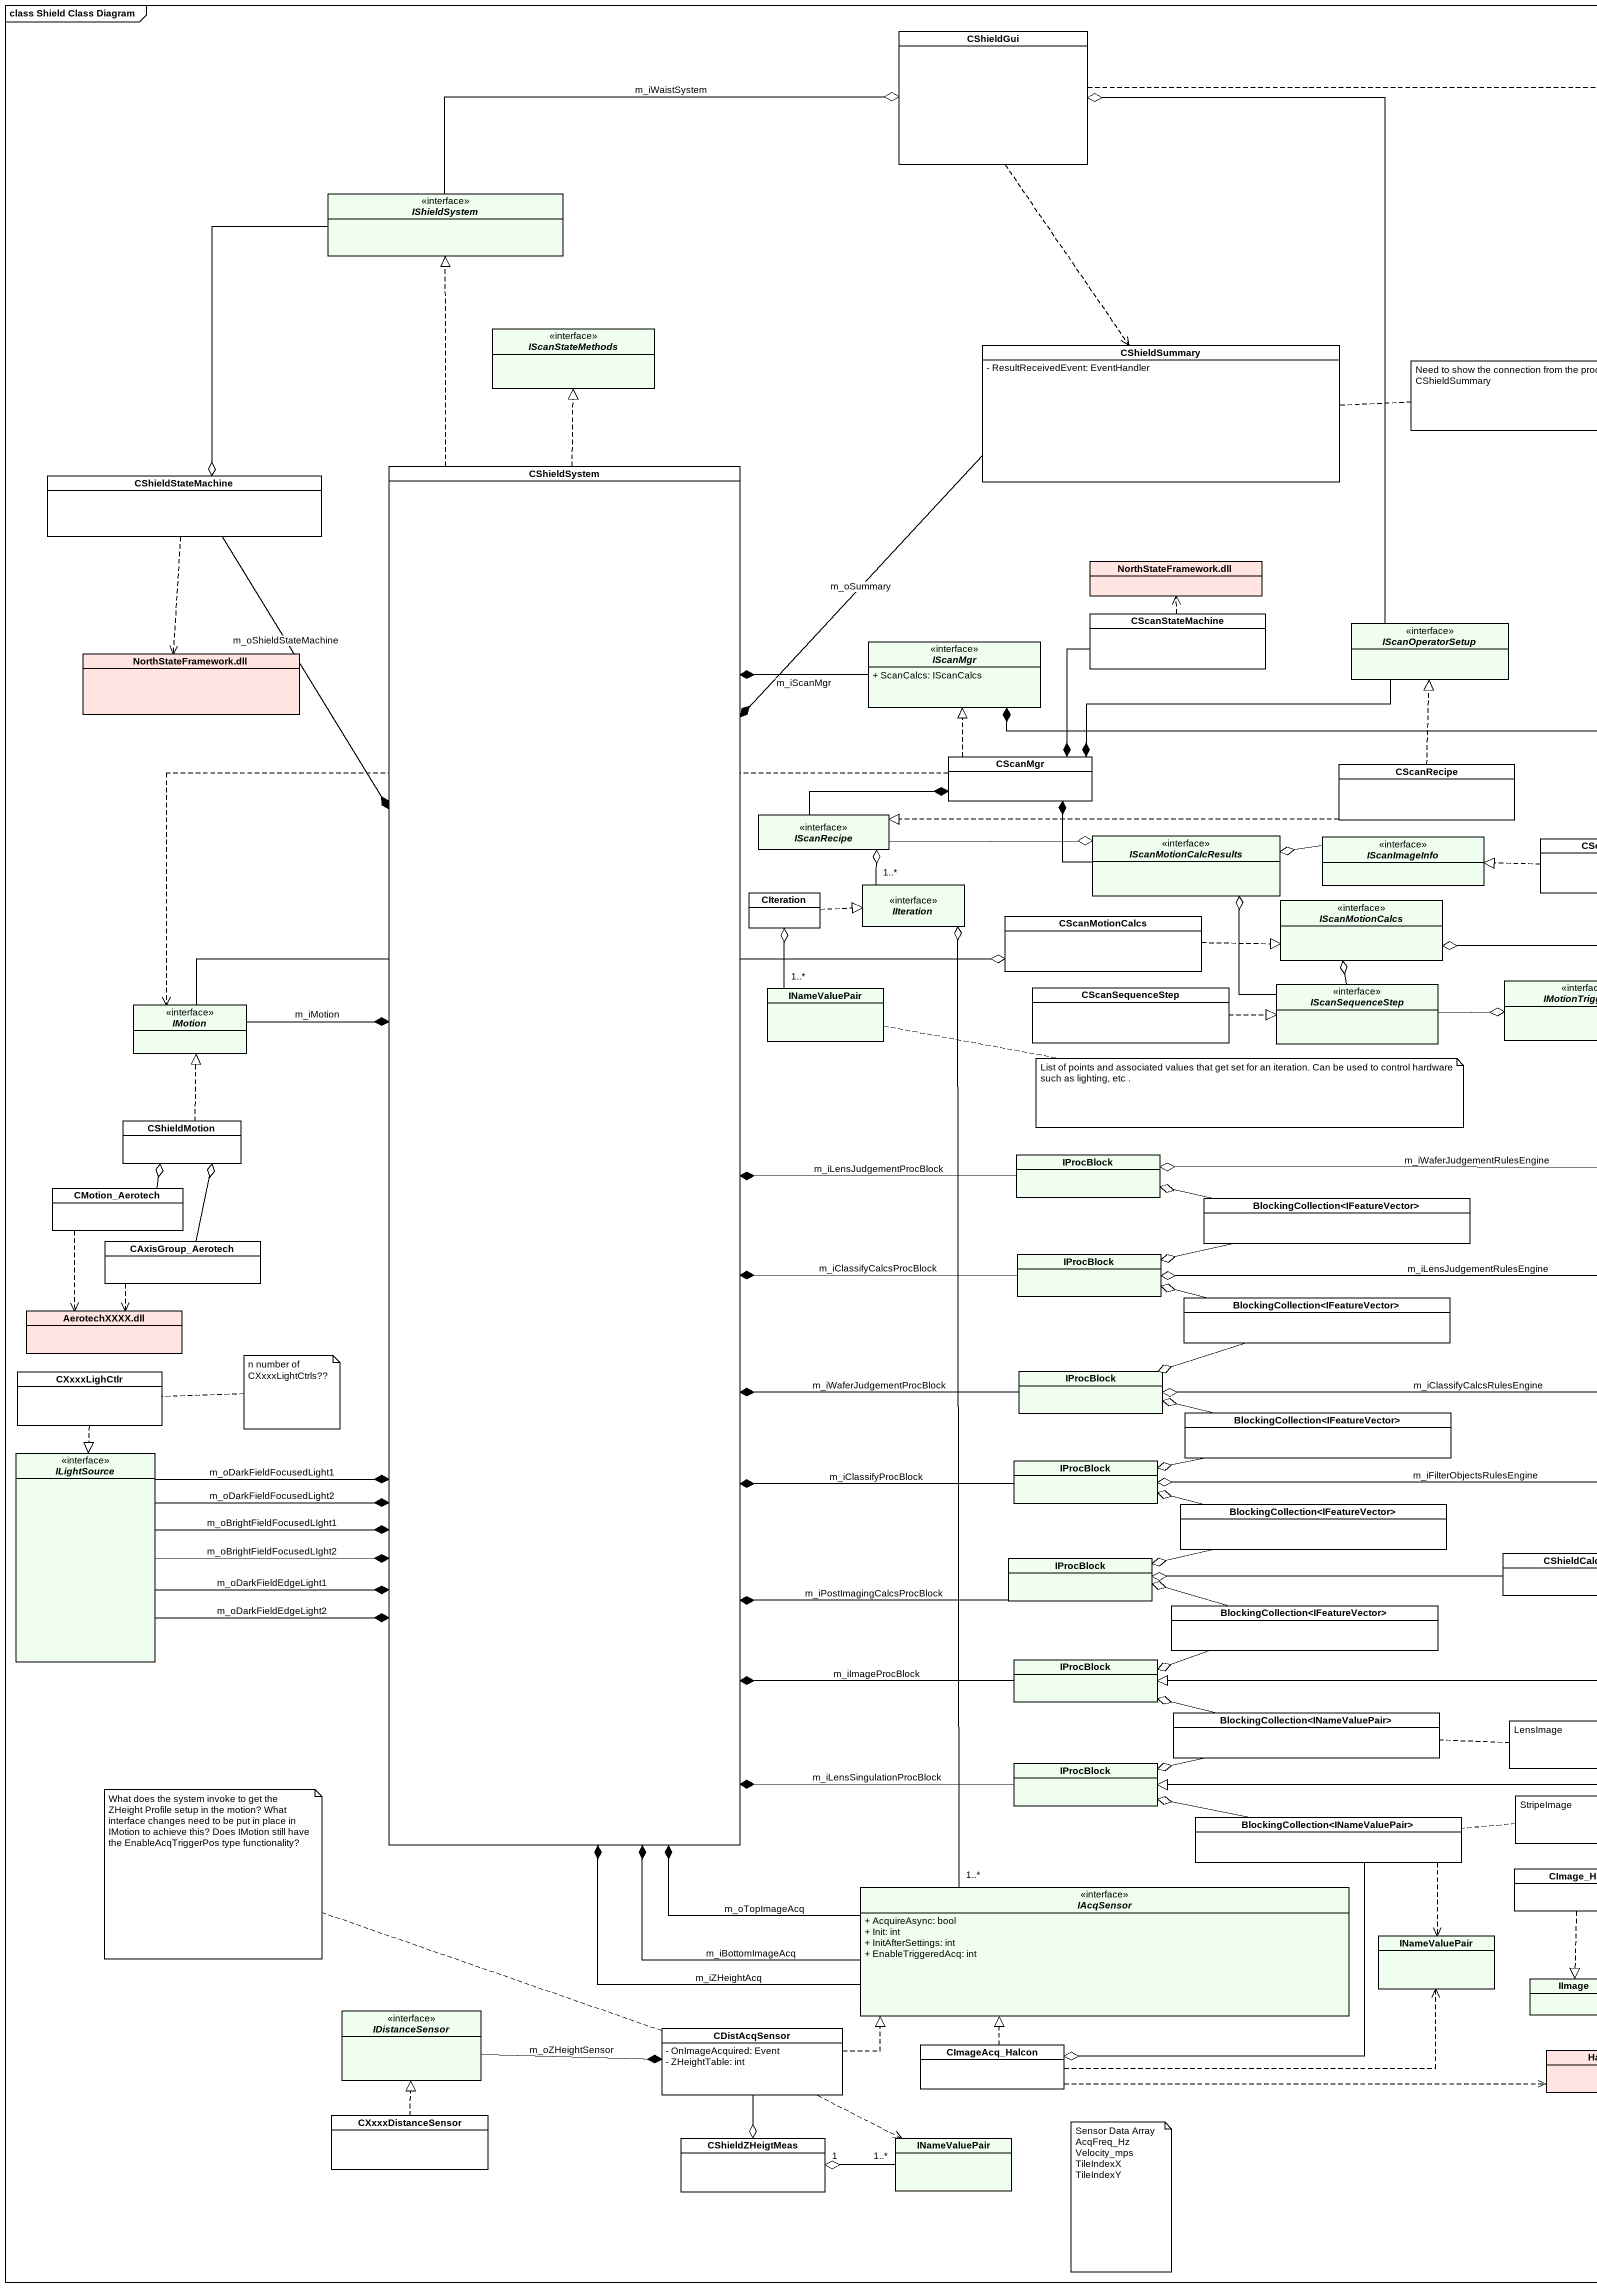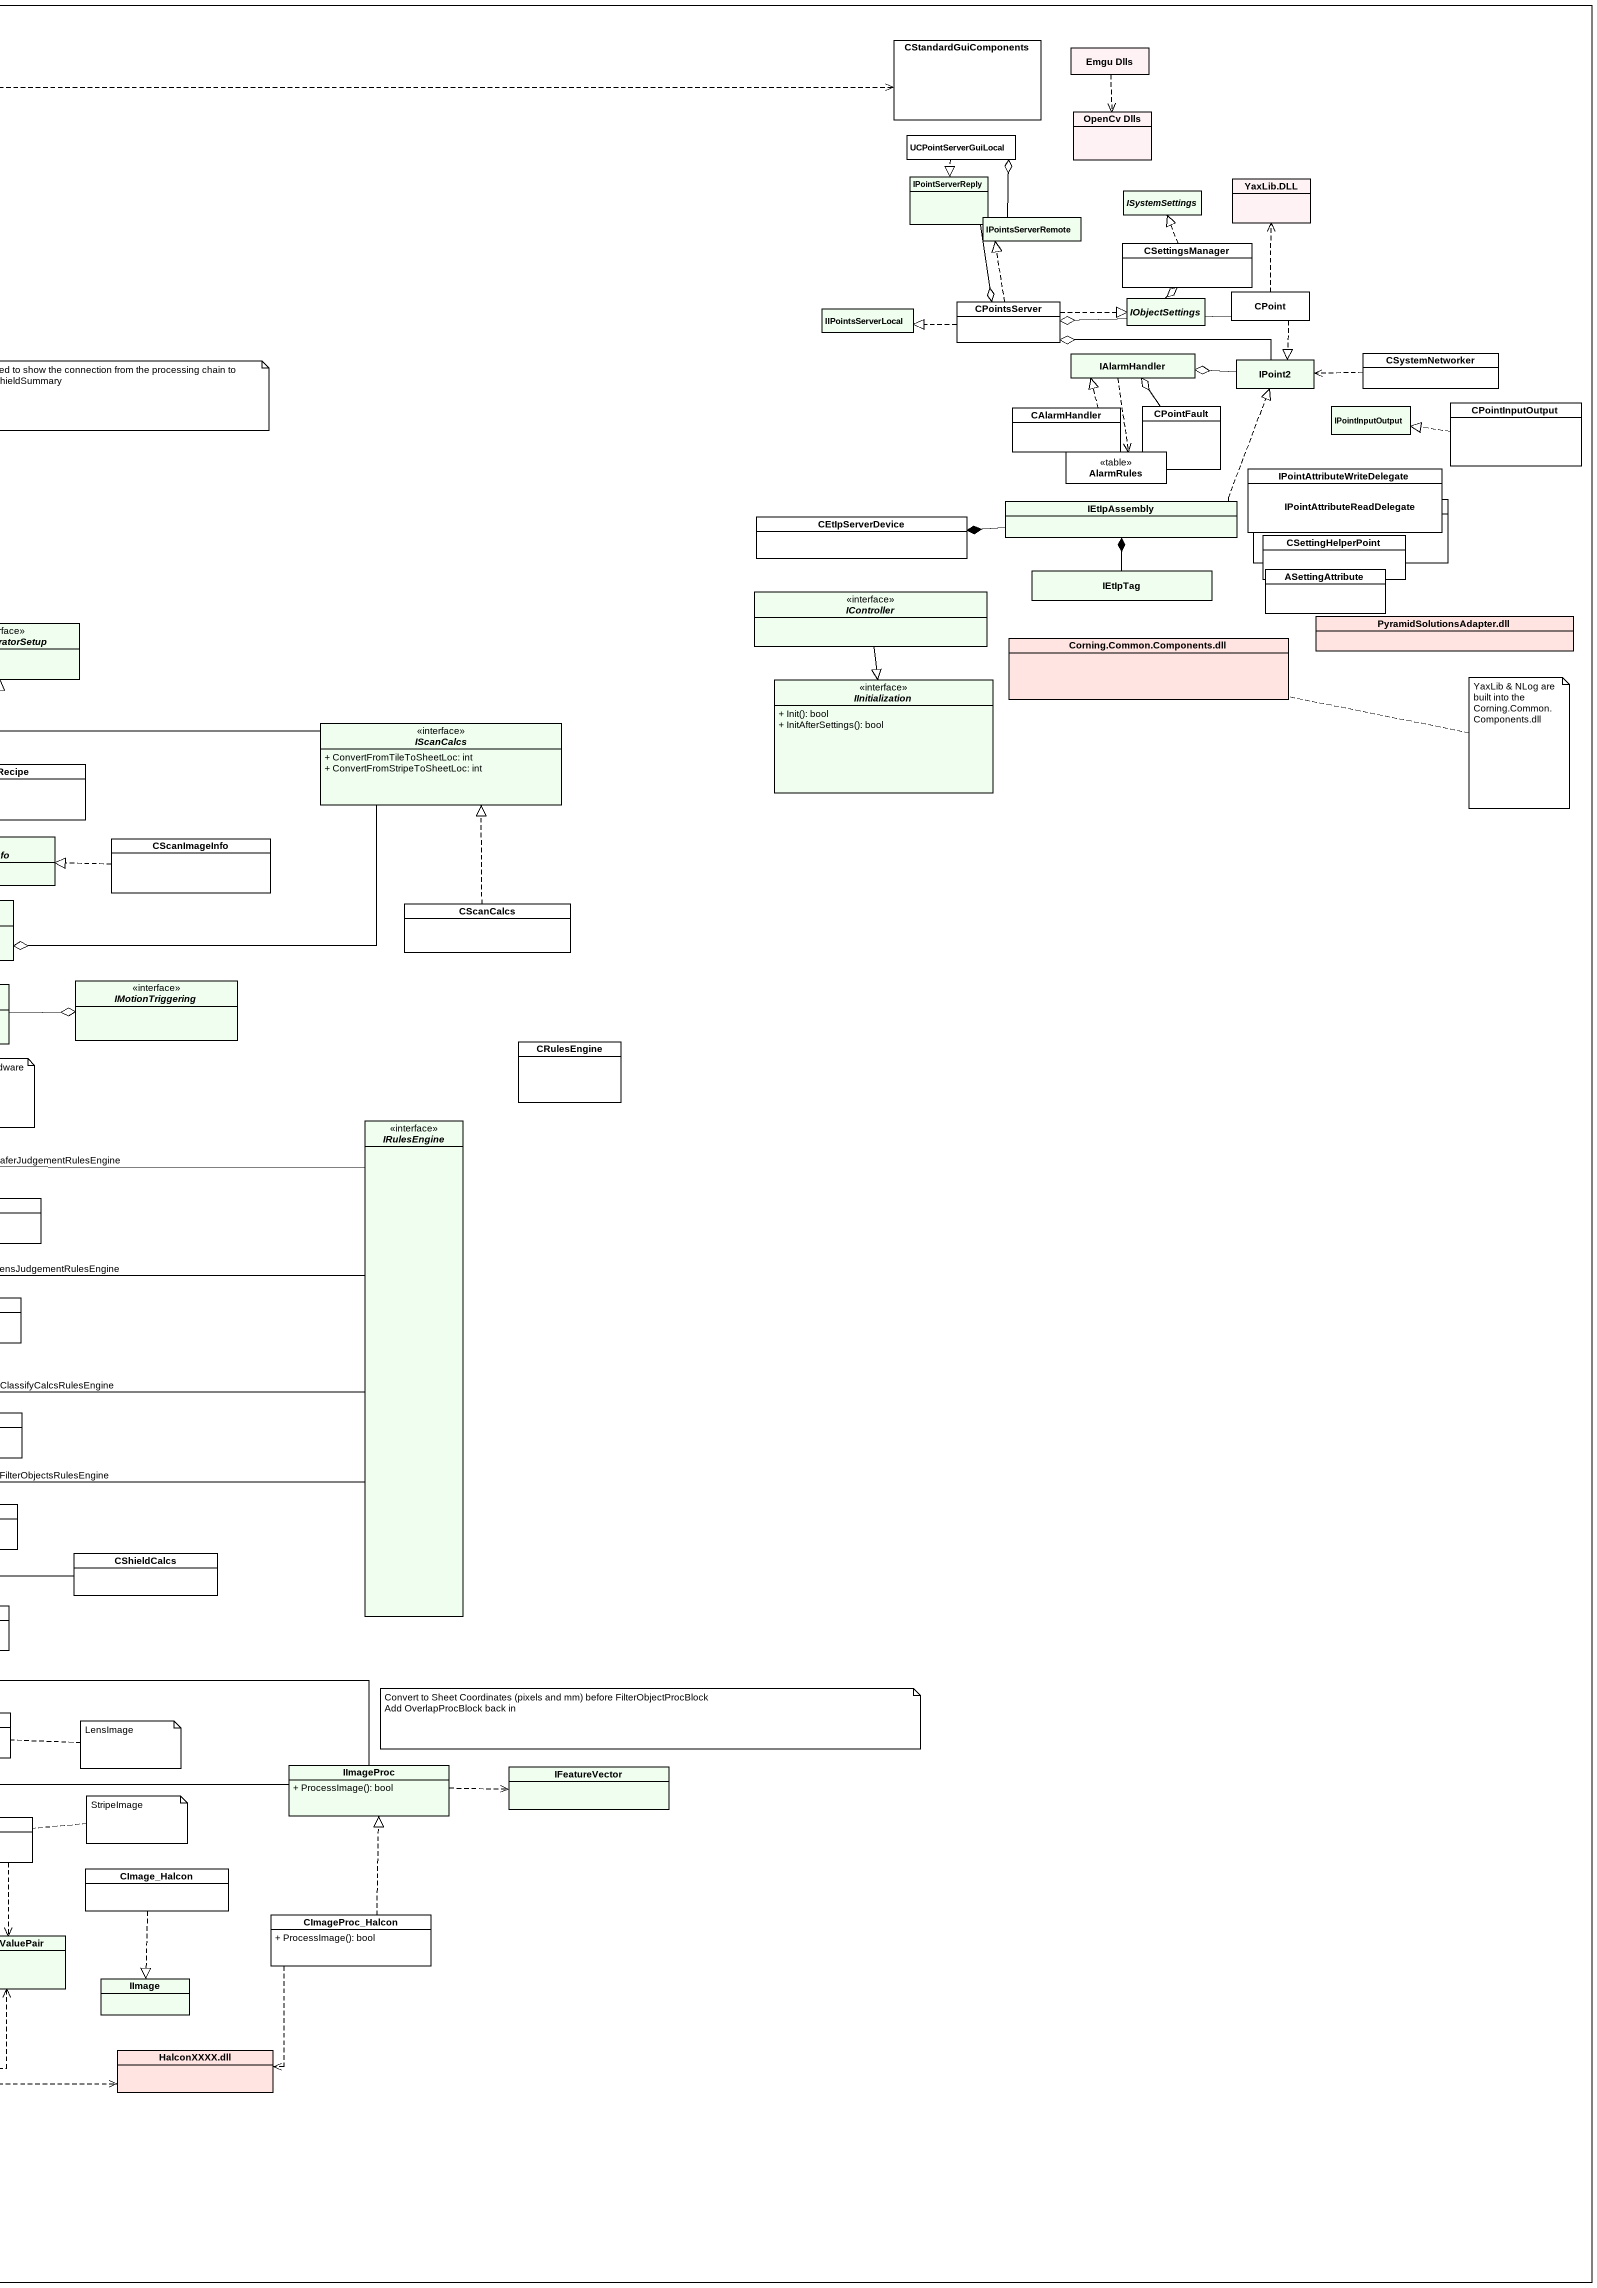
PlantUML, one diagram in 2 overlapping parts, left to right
@startuml
mainframe class Shield Class Diagram
allowmixing
hide circle
hide empty members
skinparam classAttributeIconSize 0
class CShieldGui #FFFFFF
rectangle CStandardGuiComponents
class "Emgu Dlls" as Emgu_Dlls #FEF2F5
class "OpenCv Dlls" as OpenCv_Dlls #FEF2F5
class UCPointServerGuiLocal
interface IShieldSystem #EFFEEE
class IPointServerReply #EFFEEE
abstract class ISystemSettings #EFFEEE
class "YaxLib.DLL" as YaxLib_DLL #FEF2F5
class IPointsServerRemote #EFFEEE
class CSettingsManager
class IIPointsServerLocal #EFFEEE
class CPointsServer
abstract class IObjectSettings #EFFEEE
class CPoint
interface IScanStateMethods #EFFEEE
class CShieldSummary #FFFFFF {
  - ResultReceivedEvent: EventHandler
}
class IAlarmHandler #EFFEEE
class CSystemNetworker
class IPoint2 #EFFEEE
class CAlarmHandler
class CPointFault
class IPointInputOutput #EFFEEE
class CPointInputOutput
class CShieldSystem #FFFFFF
class AlarmRules <<table>>
class IPointAttributeWriteDelegate
class CShieldStateMachine #FFFFFF
class IEtIpAssembly #EFFEEE
class IPointAttributeReadDelegate
class CEtIpServerDevice
class CSettingHelperPoint
class "NorthStateFramework.dll" as NorthStateFramework_dll #FFE4E1
class IEtIpTag #EFFEEE
class ASettingAttribute
class CScanStateMachine #FFFFFF
interface IScanOperatorSetup #EFFEEE
interface IController #EFFEEE
class "PyramidSolutionsAdapter.dll" as PyramidSolutionsAdapter_dll #FFE4E1
class "NorthStateFramework.dll" as NorthStateFramework_dll_2 #FFE4E1
interface IScanMgr #EFFEEE {
  + ScanCalcs: IScanCalcs
}
class "Corning.Common.Components.dll" as Corning_Common_Components #FFE4E1
interface IInitialization #EFFEEE {
  + Init(): bool
  + InitAfterSettings(): bool
}
interface IScanCalcs #EFFEEE {
  + ConvertFromTileToSheetLoc: int
  + ConvertFromStripeToSheetLoc: int
}
class CScanMgr #FFFFFF
class CScanRecipe #FFFFFF
interface IScanRecipe #EFFEEE
interface IScanMotionCalcResults #EFFEEE
interface IScanImageInfo #EFFEEE
class CScanImageInfo #FFFFFF
class CIteration #FFFFFF
interface IIteration #EFFEEE
interface IScanMotionCalcs #EFFEEE
class CScanMotionCalcs #FFFFFF
class CScanCalcs #FFFFFF
interface IMotionTriggering #EFFEEE
interface IMotion #EFFEEE
class INameValuePair #EFFEEE
class CScanSequenceStep #FFFFFF
interface IScanSequenceStep #EFFEEE
class CRulesEngine
class CShieldMotion #FFFFFF
interface IRulesEngine #EFFEEE
class IProcBlock #EFFEEE
class CMotion_Aerotech #FFFFFF
class "BlockingCollection<IFeatureVector>" as BlockingCollection #FFFFFF
class CAxisGroup_Aerotech #FFFFFF
class "IProcBlock" as IProcBlock_2 #EFFEEE
class "AerotechXXXX.dll" as AerotechXXXX_dll #FFE4E1
class "BlockingCollection<IFeatureVector>" as BlockingCollection_2 #FFFFFF
class CXxxxLighCtlr #FFFFFF
class "IProcBlock" as IProcBlock_3 #EFFEEE
class "BlockingCollection<IFeatureVector>" as BlockingCollection_3 #FFFFFF
interface ILightSource #EFFEEE
class "IProcBlock" as IProcBlock_4 #EFFEEE
class "BlockingCollection<IFeatureVector>" as BlockingCollection_4 #FFFFFF
class "IProcBlock" as IProcBlock_5 #EFFEEE
class CShieldCalcs #FFFFFF
class "BlockingCollection<IFeatureVector>" as BlockingCollection_5 #FFFFFF
class "IProcBlock" as IProcBlock_6 #EFFEEE
class "BlockingCollection<INameValuePair>" as BlockingCollection_6 #FFFFFF
class "IProcBlock" as IProcBlock_7 #EFFEEE
class IImageProc #EFFEEE {
  + ProcessImage(): bool
}
class IFeatureVector #EFFEEE
class "BlockingCollection<INameValuePair>" as BlockingCollection_7 #FFFFFF
class CImage_Halcon #FFFFFF
interface IAcqSensor #EFFEEE {
  + AcquireAsync: bool
  + Init: int
  + InitAfterSettings: int
  + EnableTriggeredAcq: int
}
class CImageProc_Halcon #FFFFFF {
  + ProcessImage(): bool
}
class "INameValuePair" as INameValuePair_2 #EFFEEE
class IImage #EFFEEE
interface IDistanceSensor #EFFEEE
class CDistAcqSensor #FFFFFF {
  - OnImageAcquired: Event
  - ZHeightTable: int
}
class CImageAcq_Halcon #FFFFFF
class "HalconXXXX.dll" as HalconXXXX_dll #FFE4E1
class CXxxxDistanceSensor #FFFFFF
class CShieldZHeigtMeas #FFFFFF
class "INameValuePair" as INameValuePair_3 #EFFEEE
CShieldGui .right.> CStandardGuiComponents
CShieldGui ..> CShieldSummary
Emgu_Dlls ..> OpenCv_Dlls
UCPointServerGuiLocal ..|> IPointServerReply
IShieldSystem -right-o CShieldGui : m_iWaistSystem
IShieldSystem --o CShieldStateMachine
IPointServerReply --o CPointsServer
IPointsServerRemote -up-o UCPointServerGuiLocal
CSettingsManager .up.|> ISystemSettings
CPointsServer .up.|> IPointsServerRemote
CPointsServer .left.|> IIPointsServerLocal
CPointsServer .right.|> IObjectSettings
IObjectSettings -up-o CSettingsManager
CPoint .up.> YaxLib_DLL
CPoint -left-o CPointsServer
CPoint ..|> IPoint2
CShieldSummary --* CShieldSystem : m_oSummary
IAlarmHandler ..> AlarmRules
CSystemNetworker .left.> IPoint2
IPoint2 -left-o CPointsServer
IPoint2 -left-o IAlarmHandler
CAlarmHandler .up.|> IAlarmHandler
CPointFault -up-o IAlarmHandler
CPointInputOutput .left.|> IPointInputOutput
CShieldSystem .up.|> IShieldSystem
CShieldSystem .up.|> IScanStateMethods
CShieldStateMachine --* CShieldSystem : m_oShieldStateMachine
CShieldStateMachine ..> NorthStateFramework_dll_2
IEtIpAssembly .up.|> IPoint2
IEtIpAssembly -left-* CEtIpServerDevice
IEtIpTag -up-* IEtIpAssembly
CScanStateMachine .up.> NorthStateFramework_dll
CScanStateMachine --* CScanMgr
IScanOperatorSetup -up-o CShieldGui
IScanOperatorSetup -left-* CScanMgr
IController --|> IInitialization
IScanMgr --* CShieldSystem : m_iScanMgr
IScanCalcs -left-* IScanMgr
IScanCalcs -left-o IScanMotionCalcs
CScanMgr .up.|> IScanMgr
CScanMgr .left.> IMotion
CScanRecipe .up.|> IScanOperatorSetup
CScanRecipe .left.|> IScanRecipe
IScanRecipe -right-* CScanMgr
IScanRecipe -right-o IScanMotionCalcResults
IScanMotionCalcResults -left-* CScanMgr
IScanImageInfo -left-o IScanMotionCalcResults
CScanImageInfo .left.|> IScanImageInfo
CIteration .right.|> IIteration
IIteration "1..*" -up-o IScanRecipe
CScanMotionCalcs .right.|> IScanMotionCalcs
CScanCalcs .up.|> IScanCalcs
IMotion -right-* CShieldSystem : m_iMotion
IMotion -right-o CScanMotionCalcs
INameValuePair "1..*" -up-o CIteration
CScanSequenceStep .right.|> IScanSequenceStep
IScanSequenceStep -up-o IScanMotionCalcResults
IScanSequenceStep -up-o IScanMotionCalcs
IScanSequenceStep -right-o IMotionTriggering
CShieldMotion .up.|> IMotion
IRulesEngine -left-o IProcBlock : m_iWaferJudgementRulesEngine
IRulesEngine -left-o IProcBlock_2 : m_iLensJudgementRulesEngine
IRulesEngine -left-o IProcBlock_3 : m_iClassifyCalcsRulesEngine
IRulesEngine -left-o IProcBlock_4 : m_iFilterObjectsRulesEngine
IProcBlock -left-* CShieldSystem : m_iLensJudgementProcBlock
CMotion_Aerotech -up-o CShieldMotion
CMotion_Aerotech ..> AerotechXXXX_dll
BlockingCollection -left-o IProcBlock
BlockingCollection -left-o IProcBlock_2
CAxisGroup_Aerotech -up-o CShieldMotion
CAxisGroup_Aerotech ..> AerotechXXXX_dll
IProcBlock_2 -left-* CShieldSystem : m_iClassifyCalcsProcBlock
BlockingCollection_2 -left-o IProcBlock_2
BlockingCollection_2 -left-o IProcBlock_3
CXxxxLighCtlr ..|> ILightSource
IProcBlock_3 -left-* CShieldSystem : m_iWaferJudgementProcBlock
BlockingCollection_3 -left-o IProcBlock_3
BlockingCollection_3 -left-o IProcBlock_4
ILightSource -up-* CShieldSystem : m_oBrightFieldFocusedLIght1
ILightSource -up-* CShieldSystem : m_oBrightFieldFocusedLIght2
ILightSource -up-* CShieldSystem : m_oDarkFieldFocusedLight1
ILightSource -up-* CShieldSystem : m_oDarkFieldFocusedLight2
ILightSource -up-* CShieldSystem : m_oDarkFieldEdgeLight1
ILightSource -up-* CShieldSystem : m_oDarkFieldEdgeLight2
IProcBlock_4 -up-* CShieldSystem : m_iClassifyProcBlock
BlockingCollection_4 -left-o IProcBlock_4
BlockingCollection_4 -left-o IProcBlock_5
IProcBlock_5 -up-* CShieldSystem : m_iPostImagingCalcsProcBlock
CShieldCalcs -left-o IProcBlock_5
BlockingCollection_5 -left-o IProcBlock_5
BlockingCollection_5 -left-o IProcBlock_6
IProcBlock_6 -up-* CShieldSystem : m_iImageProcBlock
BlockingCollection_6 -left-o IProcBlock_6
BlockingCollection_6 -left-o IProcBlock_7
IProcBlock_7 -up-* CShieldSystem : m_iLensSingulationProcBlock
IImageProc -left-|> IProcBlock_6
IImageProc -left-|> IProcBlock_7
IImageProc .right.> IFeatureVector
BlockingCollection_7 -left-o IProcBlock_7
BlockingCollection_7 ..> INameValuePair_2
BlockingCollection_7 --o CImageAcq_Halcon
CImage_Halcon ..|> IImage
IAcqSensor -up-* CShieldSystem : m_oTopImageAcq
IAcqSensor -up-* CShieldSystem : m_iBottomImageAcq
IAcqSensor -up-* CShieldSystem : m_iZHeightAcq
IAcqSensor "1..*" -up-o IIteration
CImageProc_Halcon .up.|> IImageProc
CImageProc_Halcon ..> HalconXXXX_dll
IDistanceSensor -right-* CDistAcqSensor : m_oZHeightSensor
CDistAcqSensor .right.|> IAcqSensor
CDistAcqSensor --o CShieldZHeigtMeas
CDistAcqSensor .right.> INameValuePair_3
CImageAcq_Halcon .up.|> IAcqSensor
CImageAcq_Halcon .right.> INameValuePair_2
CImageAcq_Halcon .right.> HalconXXXX_dll
CXxxxDistanceSensor .up.|> IDistanceSensor
INameValuePair_3 "1..*" -left-o "1" CShieldZHeigtMeas
note right of CShieldSummary : Need to show the connection from the processing chain to CShieldSummary
note right of Corning_Common_Components : YaxLib & NLog are built into the Corning.Common.Components.dll
note right of INameValuePair : List of points and associated values that get set for an iteration. Can be used to control hardware such as lighting, etc .
note right of CXxxxLighCtlr : n number of CXxxxLightCtrls??
note right of BlockingCollection_6 : LensImage
note as N6
  Convert to Sheet Coordinates (pixels and mm) before FilterObjectProcBlock
  Add OverlapProcBlock back in
end note
note left of CDistAcqSensor : What does the system invoke to get the ZHeight Profile setup in the motion? What interface changes need to be put in place in IMotion to achieve this? Does IMotion still have the EnableAcqTriggerPos type functionality?
note right of BlockingCollection_7 : StripeImage
note as N9
  Sensor Data Array
  AcqFreq_Hz
  Velocity_mps
  TileIndexX
  TileIndexY
end note
@enduml
